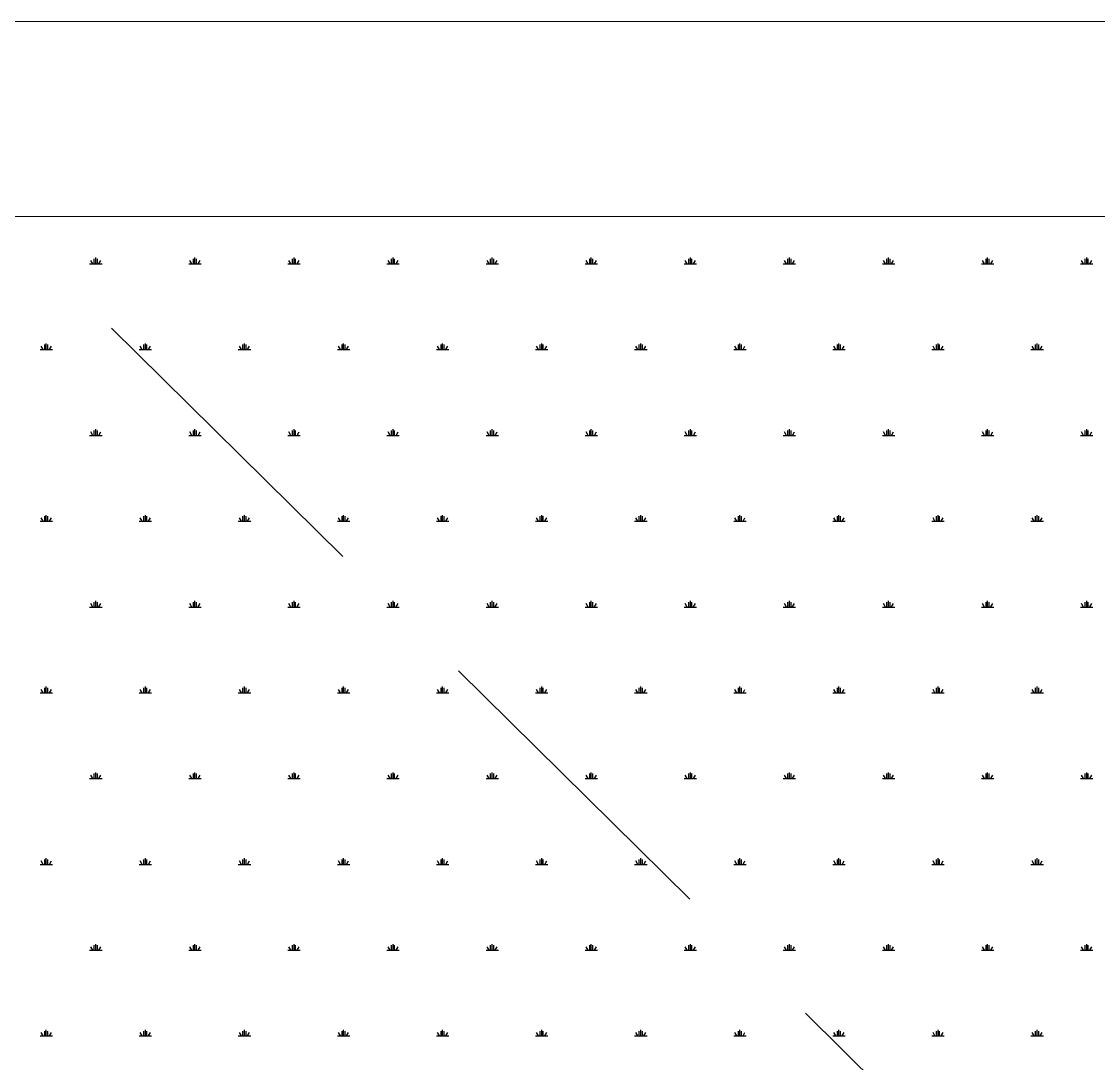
# Model space of a CAD drawing. Header units: millimetres. Extents: x 2999.9 to 3041.9, y 869.6 to 906.3.
# Drawn here: x 3019.287 to 3020.115, y 901.237 to 902.038 of the extents above; entities that cross this region are included whole.
import ezdxf

# ---------------------------------------------------------------- set-up
doc = ezdxf.new("R2010")
doc.units = ezdxf.units.MM
doc.linetypes.add('HIDDEN', pattern=[0.375, 0.25, -0.125])
doc.layers.add('mori', color=166, linetype='Continuous', lineweight=30)

msp = doc.modelspace()

# ---------------------------------------------------------------- linework, layer by layer
at = {"color": 253, "linetype": 'HIDDEN', "lineweight": 0}
msp.add_line((3023.26921, 897.93752), (3019.26921, 901.88817), dxfattribs=at)
at = {"color": 76, "linetype": 'Continuous'}
for p, q in [((3019.34391, 901.85184), (3019.34391, 901.8566)), ((3019.42011, 901.85184), (3019.42011, 901.8566)), ((3019.49631, 901.85184), (3019.49631, 901.8566)), ((3019.57251, 901.85184), (3019.57251, 901.8566)), ((3019.64871, 901.85184), (3019.64871, 901.8566)), ((3019.72491, 901.85184), (3019.72491, 901.8566)), ((3019.80111, 901.85184), (3019.80111, 901.8566)), ((3019.87731, 901.85184), (3019.87731, 901.8566)), ((3019.95351, 901.85184), (3019.95351, 901.8566)), ((3020.02971, 901.85184), (3020.02971, 901.8566)), ((3020.10591, 901.85184), (3020.10591, 901.8566)), ((3019.33915, 901.85184), (3019.34867, 901.85184)), ((3019.34153, 901.85184), (3019.34, 901.85448)), ((3019.34272, 901.85184), (3019.34272, 901.85565)), ((3019.3451, 901.85184), (3019.3451, 901.85565)), ((3019.34629, 901.85184), (3019.34782, 901.85448)), ((3019.41535, 901.85184), (3019.42487, 901.85184)), ((3019.41773, 901.85184), (3019.4162, 901.85448)), ((3019.41892, 901.85184), (3019.41892, 901.85565)), ((3019.4213, 901.85184), (3019.4213, 901.85565)), ((3019.42249, 901.85184), (3019.42402, 901.85448)), ((3019.49155, 901.85184), (3019.50107, 901.85184)), ((3019.49393, 901.85184), (3019.4924, 901.85448)), ((3019.49512, 901.85184), (3019.49512, 901.85565)), ((3019.4975, 901.85184), (3019.4975, 901.85565)), ((3019.49869, 901.85184), (3019.50022, 901.85448)), ((3019.56775, 901.85184), (3019.57727, 901.85184)), ((3019.57013, 901.85184), (3019.5686, 901.85448)), ((3019.57132, 901.85184), (3019.57132, 901.85565)), ((3019.5737, 901.85184), (3019.5737, 901.85565)), ((3019.57489, 901.85184), (3019.57642, 901.85448)), ((3019.64395, 901.85184), (3019.65347, 901.85184)), ((3019.64633, 901.85184), (3019.6448, 901.85448)), ((3019.64752, 901.85184), (3019.64752, 901.85565)), ((3019.6499, 901.85184), (3019.6499, 901.85565)), ((3019.65109, 901.85184), (3019.65262, 901.85448)), ((3019.72015, 901.85184), (3019.72967, 901.85184)), ((3019.72253, 901.85184), (3019.721, 901.85448)), ((3019.72372, 901.85184), (3019.72372, 901.85565)), ((3019.7261, 901.85184), (3019.7261, 901.85565)), ((3019.72729, 901.85184), (3019.72882, 901.85448)), ((3019.79635, 901.85184), (3019.80587, 901.85184)), ((3019.79873, 901.85184), (3019.7972, 901.85448)), ((3019.79992, 901.85184), (3019.79992, 901.85565)), ((3019.8023, 901.85184), (3019.8023, 901.85565)), ((3019.80349, 901.85184), (3019.80502, 901.85448)), ((3019.87255, 901.85184), (3019.88207, 901.85184)), ((3019.87493, 901.85184), (3019.8734, 901.85448)), ((3019.87612, 901.85184), (3019.87612, 901.85565)), ((3019.8785, 901.85184), (3019.8785, 901.85565)), ((3019.87969, 901.85184), (3019.88122, 901.85448)), ((3019.94875, 901.85184), (3019.95827, 901.85184)), ((3019.95113, 901.85184), (3019.9496, 901.85448)), ((3019.95232, 901.85184), (3019.95232, 901.85565)), ((3019.9547, 901.85184), (3019.9547, 901.85565)), ((3019.95589, 901.85184), (3019.95742, 901.85448)), ((3020.02495, 901.85184), (3020.03447, 901.85184)), ((3020.02733, 901.85184), (3020.0258, 901.85448)), ((3020.02852, 901.85184), (3020.02852, 901.85565)), ((3020.0309, 901.85184), (3020.0309, 901.85565)), ((3020.03209, 901.85184), (3020.03362, 901.85448)), ((3020.10115, 901.85184), (3020.11067, 901.85184)), ((3020.10353, 901.85184), (3020.102, 901.85448)), ((3020.10472, 901.85184), (3020.10472, 901.85565)), ((3020.1071, 901.85184), (3020.1071, 901.85565)), ((3020.10829, 901.85184), (3020.10982, 901.85448)), ((3019.30581, 901.78585), (3019.30581, 901.79061)), ((3019.38201, 901.78585), (3019.38201, 901.79061)), ((3019.45821, 901.78585), (3019.45821, 901.79061)), ((3019.53441, 901.78585), (3019.53441, 901.79061)), ((3019.61061, 901.78585), (3019.61061, 901.79061)), ((3019.68681, 901.78585), (3019.68681, 901.79061)), ((3019.76301, 901.78585), (3019.76301, 901.79061)), ((3019.83921, 901.78585), (3019.83921, 901.79061)), ((3019.91541, 901.78585), (3019.91541, 901.79061)), ((3019.99161, 901.78585), (3019.99161, 901.79061)), ((3020.06781, 901.78585), (3020.06781, 901.79061)), ((3019.30105, 901.78585), (3019.31057, 901.78585)), ((3019.30343, 901.78585), (3019.3019, 901.78849)), ((3019.30462, 901.78585), (3019.30462, 901.78966)), ((3019.307, 901.78585), (3019.307, 901.78966)), ((3019.30819, 901.78585), (3019.30972, 901.78849)), ((3019.37725, 901.78585), (3019.38677, 901.78585)), ((3019.37963, 901.78585), (3019.3781, 901.78849)), ((3019.38082, 901.78585), (3019.38082, 901.78966)), ((3019.3832, 901.78585), (3019.3832, 901.78966)), ((3019.38439, 901.78585), (3019.38592, 901.78849)), ((3019.45345, 901.78585), (3019.46297, 901.78585)), ((3019.45583, 901.78585), (3019.4543, 901.78849)), ((3019.45702, 901.78585), (3019.45702, 901.78966)), ((3019.4594, 901.78585), (3019.4594, 901.78966)), ((3019.46059, 901.78585), (3019.46212, 901.78849)), ((3019.52965, 901.78585), (3019.53917, 901.78585)), ((3019.53203, 901.78585), (3019.5305, 901.78849)), ((3019.53322, 901.78585), (3019.53322, 901.78966)), ((3019.5356, 901.78585), (3019.5356, 901.78966)), ((3019.53679, 901.78585), (3019.53832, 901.78849)), ((3019.60585, 901.78585), (3019.61537, 901.78585)), ((3019.60823, 901.78585), (3019.6067, 901.78849)), ((3019.60942, 901.78585), (3019.60942, 901.78966)), ((3019.6118, 901.78585), (3019.6118, 901.78966)), ((3019.61299, 901.78585), (3019.61452, 901.78849)), ((3019.68205, 901.78585), (3019.69157, 901.78585)), ((3019.68443, 901.78585), (3019.6829, 901.78849)), ((3019.68562, 901.78585), (3019.68562, 901.78966)), ((3019.688, 901.78585), (3019.688, 901.78966)), ((3019.68919, 901.78585), (3019.69072, 901.78849)), ((3019.75825, 901.78585), (3019.76777, 901.78585)), ((3019.76063, 901.78585), (3019.7591, 901.78849)), ((3019.76182, 901.78585), (3019.76182, 901.78966)), ((3019.7642, 901.78585), (3019.7642, 901.78966)), ((3019.76539, 901.78585), (3019.76692, 901.78849)), ((3019.83445, 901.78585), (3019.84397, 901.78585)), ((3019.83683, 901.78585), (3019.8353, 901.78849)), ((3019.83802, 901.78585), (3019.83802, 901.78966)), ((3019.8404, 901.78585), (3019.8404, 901.78966)), ((3019.84159, 901.78585), (3019.84312, 901.78849)), ((3019.91065, 901.78585), (3019.92017, 901.78585)), ((3019.91303, 901.78585), (3019.9115, 901.78849)), ((3019.91422, 901.78585), (3019.91422, 901.78966)), ((3019.9166, 901.78585), (3019.9166, 901.78966)), ((3019.91779, 901.78585), (3019.91932, 901.78849)), ((3019.98685, 901.78585), (3019.99637, 901.78585)), ((3019.98923, 901.78585), (3019.9877, 901.78849)), ((3019.99042, 901.78585), (3019.99042, 901.78966)), ((3019.9928, 901.78585), (3019.9928, 901.78966)), ((3019.99399, 901.78585), (3019.99552, 901.78849)), ((3020.06305, 901.78585), (3020.07257, 901.78585)), ((3020.06543, 901.78585), (3020.0639, 901.78849)), ((3020.06662, 901.78585), (3020.06662, 901.78966)), ((3020.069, 901.78585), (3020.069, 901.78966)), ((3020.07019, 901.78585), (3020.07172, 901.78849)), ((3019.34391, 901.71986), (3019.34391, 901.72462)), ((3019.42011, 901.71986), (3019.42011, 901.72462)), ((3019.49631, 901.71986), (3019.49631, 901.72462)), ((3019.57251, 901.71986), (3019.57251, 901.72462)), ((3019.64871, 901.71986), (3019.64871, 901.72462)), ((3019.72491, 901.71986), (3019.72491, 901.72462)), ((3019.80111, 901.71986), (3019.80111, 901.72462)), ((3019.87731, 901.71986), (3019.87731, 901.72462)), ((3019.95351, 901.71986), (3019.95351, 901.72462)), ((3020.02971, 901.71986), (3020.02971, 901.72462)), ((3020.10591, 901.71986), (3020.10591, 901.72462)), ((3019.33915, 901.71986), (3019.34867, 901.71986)), ((3019.34153, 901.71986), (3019.34, 901.7225)), ((3019.34272, 901.71986), (3019.34272, 901.72367)), ((3019.3451, 901.71986), (3019.3451, 901.72367)), ((3019.34629, 901.71986), (3019.34782, 901.7225)), ((3019.41535, 901.71986), (3019.42487, 901.71986)), ((3019.41773, 901.71986), (3019.4162, 901.7225)), ((3019.41892, 901.71986), (3019.41892, 901.72367)), ((3019.4213, 901.71986), (3019.4213, 901.72367)), ((3019.42249, 901.71986), (3019.42402, 901.7225)), ((3019.49155, 901.71986), (3019.50107, 901.71986)), ((3019.49393, 901.71986), (3019.4924, 901.7225)), ((3019.49512, 901.71986), (3019.49512, 901.72367)), ((3019.4975, 901.71986), (3019.4975, 901.72367)), ((3019.49869, 901.71986), (3019.50022, 901.7225)), ((3019.56775, 901.71986), (3019.57727, 901.71986)), ((3019.57013, 901.71986), (3019.5686, 901.7225)), ((3019.57132, 901.71986), (3019.57132, 901.72367)), ((3019.5737, 901.71986), (3019.5737, 901.72367)), ((3019.57489, 901.71986), (3019.57642, 901.7225)), ((3019.64395, 901.71986), (3019.65347, 901.71986)), ((3019.64633, 901.71986), (3019.6448, 901.7225)), ((3019.64752, 901.71986), (3019.64752, 901.72367)), ((3019.6499, 901.71986), (3019.6499, 901.72367)), ((3019.65109, 901.71986), (3019.65262, 901.7225)), ((3019.72015, 901.71986), (3019.72967, 901.71986)), ((3019.72253, 901.71986), (3019.721, 901.7225)), ((3019.72372, 901.71986), (3019.72372, 901.72367)), ((3019.7261, 901.71986), (3019.7261, 901.72367)), ((3019.72729, 901.71986), (3019.72882, 901.7225)), ((3019.79635, 901.71986), (3019.80587, 901.71986)), ((3019.79873, 901.71986), (3019.7972, 901.7225)), ((3019.79992, 901.71986), (3019.79992, 901.72367)), ((3019.8023, 901.71986), (3019.8023, 901.72367)), ((3019.80349, 901.71986), (3019.80502, 901.7225)), ((3019.87255, 901.71986), (3019.88207, 901.71986)), ((3019.87493, 901.71986), (3019.8734, 901.7225)), ((3019.87612, 901.71986), (3019.87612, 901.72367)), ((3019.8785, 901.71986), (3019.8785, 901.72367)), ((3019.87969, 901.71986), (3019.88122, 901.7225)), ((3019.94875, 901.71986), (3019.95827, 901.71986)), ((3019.95113, 901.71986), (3019.9496, 901.7225)), ((3019.95232, 901.71986), (3019.95232, 901.72367)), ((3019.9547, 901.71986), (3019.9547, 901.72367)), ((3019.95589, 901.71986), (3019.95742, 901.7225)), ((3020.02495, 901.71986), (3020.03447, 901.71986)), ((3020.02733, 901.71986), (3020.0258, 901.7225)), ((3020.02852, 901.71986), (3020.02852, 901.72367)), ((3020.0309, 901.71986), (3020.0309, 901.72367)), ((3020.03209, 901.71986), (3020.03362, 901.7225)), ((3020.10115, 901.71986), (3020.11067, 901.71986)), ((3020.10353, 901.71986), (3020.102, 901.7225)), ((3020.10472, 901.71986), (3020.10472, 901.72367)), ((3020.1071, 901.71986), (3020.1071, 901.72367)), ((3020.10829, 901.71986), (3020.10982, 901.7225)), ((3019.30462, 901.65387), (3019.30462, 901.65768)), ((3019.30581, 901.65387), (3019.30581, 901.65863)), ((3019.307, 901.65387), (3019.307, 901.65768)), ((3019.38082, 901.65387), (3019.38082, 901.65768)), ((3019.38201, 901.65387), (3019.38201, 901.65863)), ((3019.3832, 901.65387), (3019.3832, 901.65768)), ((3019.45702, 901.65387), (3019.45702, 901.65768)), ((3019.45821, 901.65387), (3019.45821, 901.65863)), ((3019.4594, 901.65387), (3019.4594, 901.65768)), ((3019.53322, 901.65387), (3019.53322, 901.65768)), ((3019.53441, 901.65387), (3019.53441, 901.65863)), ((3019.5356, 901.65387), (3019.5356, 901.65768)), ((3019.60942, 901.65387), (3019.60942, 901.65768)), ((3019.61061, 901.65387), (3019.61061, 901.65863)), ((3019.6118, 901.65387), (3019.6118, 901.65768)), ((3019.68562, 901.65387), (3019.68562, 901.65768)), ((3019.68681, 901.65387), (3019.68681, 901.65863)), ((3019.688, 901.65387), (3019.688, 901.65768)), ((3019.76182, 901.65387), (3019.76182, 901.65768)), ((3019.76301, 901.65387), (3019.76301, 901.65863)), ((3019.7642, 901.65387), (3019.7642, 901.65768)), ((3019.83802, 901.65387), (3019.83802, 901.65768)), ((3019.83921, 901.65387), (3019.83921, 901.65863)), ((3019.8404, 901.65387), (3019.8404, 901.65768)), ((3019.91422, 901.65387), (3019.91422, 901.65768)), ((3019.91541, 901.65387), (3019.91541, 901.65863)), ((3019.9166, 901.65387), (3019.9166, 901.65768)), ((3019.99042, 901.65387), (3019.99042, 901.65768)), ((3019.99161, 901.65387), (3019.99161, 901.65863)), ((3019.9928, 901.65387), (3019.9928, 901.65768)), ((3020.06662, 901.65387), (3020.06662, 901.65768)), ((3020.06781, 901.65387), (3020.06781, 901.65863)), ((3020.069, 901.65387), (3020.069, 901.65768)), ((3019.30105, 901.65387), (3019.31057, 901.65387)), ((3019.30343, 901.65387), (3019.3019, 901.65651)), ((3019.30819, 901.65387), (3019.30972, 901.65651)), ((3019.37725, 901.65387), (3019.38677, 901.65387)), ((3019.37963, 901.65387), (3019.3781, 901.65651)), ((3019.38439, 901.65387), (3019.38592, 901.65651)), ((3019.45345, 901.65387), (3019.46297, 901.65387)), ((3019.45583, 901.65387), (3019.4543, 901.65651)), ((3019.46059, 901.65387), (3019.46212, 901.65651)), ((3019.52965, 901.65387), (3019.53917, 901.65387)), ((3019.53203, 901.65387), (3019.5305, 901.65651)), ((3019.53679, 901.65387), (3019.53832, 901.65651)), ((3019.60585, 901.65387), (3019.61537, 901.65387)), ((3019.60823, 901.65387), (3019.6067, 901.65651)), ((3019.61299, 901.65387), (3019.61452, 901.65651)), ((3019.68205, 901.65387), (3019.69157, 901.65387)), ((3019.68443, 901.65387), (3019.6829, 901.65651)), ((3019.68919, 901.65387), (3019.69072, 901.65651)), ((3019.75825, 901.65387), (3019.76777, 901.65387)), ((3019.76063, 901.65387), (3019.7591, 901.65651)), ((3019.76539, 901.65387), (3019.76692, 901.65651)), ((3019.83445, 901.65387), (3019.84397, 901.65387)), ((3019.83683, 901.65387), (3019.8353, 901.65651)), ((3019.84159, 901.65387), (3019.84312, 901.65651)), ((3019.91065, 901.65387), (3019.92017, 901.65387)), ((3019.91303, 901.65387), (3019.9115, 901.65651)), ((3019.91779, 901.65387), (3019.91932, 901.65651)), ((3019.98685, 901.65387), (3019.99637, 901.65387)), ((3019.98923, 901.65387), (3019.9877, 901.65651)), ((3019.99399, 901.65387), (3019.99552, 901.65651)), ((3020.06305, 901.65387), (3020.07257, 901.65387)), ((3020.06543, 901.65387), (3020.0639, 901.65651)), ((3020.07019, 901.65387), (3020.07172, 901.65651)), ((3019.34272, 901.58787), (3019.34272, 901.59168)), ((3019.34391, 901.58787), (3019.34391, 901.59264)), ((3019.3451, 901.58787), (3019.3451, 901.59168)), ((3019.41892, 901.58787), (3019.41892, 901.59168)), ((3019.42011, 901.58787), (3019.42011, 901.59264)), ((3019.4213, 901.58787), (3019.4213, 901.59168)), ((3019.49512, 901.58787), (3019.49512, 901.59168)), ((3019.49631, 901.58787), (3019.49631, 901.59264)), ((3019.4975, 901.58787), (3019.4975, 901.59168)), ((3019.57132, 901.58979), (3019.57132, 901.59168)), ((3019.57251, 901.58861), (3019.57251, 901.59264)), ((3019.5737, 901.58787), (3019.5737, 901.59168)), ((3019.64752, 901.58787), (3019.64752, 901.59168)), ((3019.64871, 901.58787), (3019.64871, 901.59264)), ((3019.6499, 901.58787), (3019.6499, 901.59168)), ((3019.72372, 901.58787), (3019.72372, 901.59168)), ((3019.72491, 901.58787), (3019.72491, 901.59264)), ((3019.7261, 901.58787), (3019.7261, 901.59168)), ((3019.79992, 901.58787), (3019.79992, 901.59168)), ((3019.80111, 901.58787), (3019.80111, 901.59264)), ((3019.8023, 901.58787), (3019.8023, 901.59168)), ((3019.87612, 901.58787), (3019.87612, 901.59168)), ((3019.87731, 901.58787), (3019.87731, 901.59264)), ((3019.8785, 901.58787), (3019.8785, 901.59168)), ((3019.95232, 901.58787), (3019.95232, 901.59168)), ((3019.95351, 901.58787), (3019.95351, 901.59264)), ((3019.9547, 901.58787), (3019.9547, 901.59168)), ((3020.02852, 901.58787), (3020.02852, 901.59168)), ((3020.02971, 901.58787), (3020.02971, 901.59264)), ((3020.0309, 901.58787), (3020.0309, 901.59168)), ((3020.10472, 901.58787), (3020.10472, 901.59168)), ((3020.10591, 901.58787), (3020.10591, 901.59264)), ((3020.1071, 901.58787), (3020.1071, 901.59168)), ((3019.33915, 901.58787), (3019.34867, 901.58787)), ((3019.34153, 901.58787), (3019.34, 901.59051)), ((3019.34629, 901.58788), (3019.34782, 901.59052)), ((3019.41535, 901.58787), (3019.42487, 901.58787)), ((3019.41773, 901.58787), (3019.4162, 901.59051)), ((3019.42249, 901.58788), (3019.42402, 901.59052)), ((3019.49155, 901.58787), (3019.50107, 901.58787)), ((3019.49393, 901.58787), (3019.4924, 901.59051)), ((3019.49869, 901.58788), (3019.50022, 901.59052)), ((3019.56775, 901.58787), (3019.57326, 901.58787)), ((3019.57013, 901.58787), (3019.5686, 901.59051)), ((3019.57132, 901.58787), (3019.57132, 901.58979)), ((3019.57251, 901.58787), (3019.57251, 901.58861)), ((3019.57326, 901.58787), (3019.57727, 901.58787)), ((3019.57489, 901.58788), (3019.57642, 901.59052)), ((3019.64395, 901.58787), (3019.65347, 901.58787)), ((3019.64633, 901.58787), (3019.6448, 901.59051)), ((3019.65109, 901.58788), (3019.65262, 901.59052)), ((3019.72015, 901.58787), (3019.72967, 901.58787)), ((3019.72253, 901.58787), (3019.721, 901.59051)), ((3019.72729, 901.58788), (3019.72882, 901.59052)), ((3019.79635, 901.58787), (3019.80587, 901.58787)), ((3019.79873, 901.58787), (3019.7972, 901.59051)), ((3019.80349, 901.58788), (3019.80502, 901.59052)), ((3019.87255, 901.58787), (3019.88207, 901.58787)), ((3019.87493, 901.58787), (3019.8734, 901.59051)), ((3019.87969, 901.58788), (3019.88122, 901.59052)), ((3019.94875, 901.58787), (3019.95827, 901.58787)), ((3019.95113, 901.58787), (3019.9496, 901.59051)), ((3019.95589, 901.58788), (3019.95742, 901.59052)), ((3020.02495, 901.58787), (3020.03447, 901.58787)), ((3020.02733, 901.58787), (3020.0258, 901.59051)), ((3020.03209, 901.58788), (3020.03362, 901.59052)), ((3020.10115, 901.58787), (3020.11067, 901.58787)), ((3020.10353, 901.58787), (3020.102, 901.59051)), ((3020.10829, 901.58788), (3020.10982, 901.59052)), ((3019.30462, 901.52188), (3019.30462, 901.52569)), ((3019.30581, 901.52188), (3019.30581, 901.52665)), ((3019.307, 901.52188), (3019.307, 901.52569)), ((3019.38082, 901.52188), (3019.38082, 901.52569)), ((3019.38201, 901.52188), (3019.38201, 901.52665)), ((3019.3832, 901.52188), (3019.3832, 901.52569)), ((3019.45702, 901.52188), (3019.45702, 901.52569)), ((3019.45821, 901.52188), (3019.45821, 901.52665)), ((3019.4594, 901.52188), (3019.4594, 901.52569)), ((3019.53322, 901.52188), (3019.53322, 901.52569)), ((3019.53441, 901.52188), (3019.53441, 901.52665)), ((3019.5356, 901.52188), (3019.5356, 901.52569)), ((3019.60942, 901.52188), (3019.60942, 901.52569)), ((3019.61061, 901.52188), (3019.61061, 901.52665)), ((3019.6118, 901.52188), (3019.6118, 901.52569)), ((3019.68562, 901.52188), (3019.68562, 901.52569)), ((3019.68681, 901.52188), (3019.68681, 901.52665)), ((3019.688, 901.52188), (3019.688, 901.52569)), ((3019.76182, 901.52188), (3019.76182, 901.52569)), ((3019.76301, 901.52188), (3019.76301, 901.52665)), ((3019.7642, 901.52188), (3019.7642, 901.52569)), ((3019.83802, 901.52188), (3019.83802, 901.52569)), ((3019.83921, 901.52188), (3019.83921, 901.52665)), ((3019.8404, 901.52188), (3019.8404, 901.52569)), ((3019.91422, 901.52188), (3019.91422, 901.52569)), ((3019.91541, 901.52188), (3019.91541, 901.52665)), ((3019.9166, 901.52188), (3019.9166, 901.52569)), ((3019.99042, 901.52188), (3019.99042, 901.52569)), ((3019.99161, 901.52188), (3019.99161, 901.52665)), ((3019.9928, 901.52188), (3019.9928, 901.52569)), ((3020.06662, 901.52188), (3020.06662, 901.52569)), ((3020.06781, 901.52188), (3020.06781, 901.52665)), ((3020.069, 901.52188), (3020.069, 901.52569)), ((3019.30105, 901.52188), (3019.31057, 901.52188)), ((3019.30343, 901.52188), (3019.3019, 901.52452)), ((3019.30819, 901.52189), (3019.30972, 901.52452)), ((3019.37725, 901.52188), (3019.38677, 901.52188)), ((3019.37963, 901.52188), (3019.3781, 901.52452)), ((3019.38439, 901.52189), (3019.38592, 901.52452)), ((3019.45345, 901.52188), (3019.46297, 901.52188)), ((3019.45583, 901.52188), (3019.4543, 901.52452)), ((3019.46059, 901.52189), (3019.46212, 901.52452)), ((3019.52965, 901.52188), (3019.53917, 901.52188)), ((3019.53203, 901.52188), (3019.5305, 901.52452)), ((3019.53679, 901.52189), (3019.53832, 901.52452)), ((3019.60585, 901.52188), (3019.61537, 901.52188)), ((3019.60823, 901.52188), (3019.6067, 901.52452)), ((3019.61299, 901.52189), (3019.61452, 901.52452)), ((3019.68205, 901.52188), (3019.69157, 901.52188)), ((3019.68443, 901.52188), (3019.6829, 901.52452)), ((3019.68919, 901.52189), (3019.69072, 901.52452)), ((3019.75825, 901.52188), (3019.76777, 901.52188)), ((3019.76063, 901.52188), (3019.7591, 901.52452)), ((3019.76539, 901.52189), (3019.76692, 901.52452)), ((3019.83445, 901.52188), (3019.84397, 901.52188)), ((3019.83683, 901.52188), (3019.8353, 901.52452)), ((3019.84159, 901.52189), (3019.84312, 901.52452)), ((3019.91065, 901.52188), (3019.92017, 901.52188)), ((3019.91303, 901.52188), (3019.9115, 901.52452)), ((3019.91779, 901.52189), (3019.91932, 901.52452)), ((3019.98685, 901.52188), (3019.99637, 901.52188)), ((3019.98923, 901.52188), (3019.9877, 901.52452)), ((3019.99399, 901.52189), (3019.99552, 901.52452)), ((3020.06305, 901.52188), (3020.07257, 901.52188)), ((3020.06543, 901.52188), (3020.0639, 901.52452)), ((3020.07019, 901.52189), (3020.07172, 901.52452)), ((3019.34272, 901.45589), (3019.34272, 901.4597)), ((3019.34391, 901.45589), (3019.34391, 901.46065)), ((3019.3451, 901.45589), (3019.3451, 901.4597)), ((3019.41892, 901.45589), (3019.41892, 901.4597)), ((3019.42011, 901.45589), (3019.42011, 901.46065)), ((3019.4213, 901.45589), (3019.4213, 901.4597)), ((3019.49512, 901.45589), (3019.49512, 901.4597)), ((3019.49631, 901.45589), (3019.49631, 901.46065)), ((3019.4975, 901.45589), (3019.4975, 901.4597)), ((3019.57132, 901.45589), (3019.57132, 901.4597)), ((3019.57251, 901.45589), (3019.57251, 901.46065)), ((3019.5737, 901.45589), (3019.5737, 901.4597)), ((3019.64752, 901.45589), (3019.64752, 901.4597)), ((3019.64871, 901.45589), (3019.64871, 901.46065)), ((3019.6499, 901.45589), (3019.6499, 901.4597)), ((3019.72372, 901.45589), (3019.72372, 901.4597)), ((3019.72491, 901.45589), (3019.72491, 901.46065)), ((3019.7261, 901.45589), (3019.7261, 901.4597)), ((3019.79992, 901.45589), (3019.79992, 901.4597)), ((3019.80111, 901.45589), (3019.80111, 901.46065)), ((3019.8023, 901.45589), (3019.8023, 901.4597)), ((3019.87612, 901.45589), (3019.87612, 901.4597)), ((3019.87731, 901.45589), (3019.87731, 901.46065)), ((3019.8785, 901.45589), (3019.8785, 901.4597)), ((3019.95232, 901.45589), (3019.95232, 901.4597)), ((3019.95351, 901.45589), (3019.95351, 901.46065)), ((3019.9547, 901.45589), (3019.9547, 901.4597)), ((3020.02852, 901.45589), (3020.02852, 901.4597)), ((3020.02971, 901.45589), (3020.02971, 901.46065)), ((3020.0309, 901.45589), (3020.0309, 901.4597)), ((3020.10472, 901.45589), (3020.10472, 901.4597)), ((3020.10591, 901.45589), (3020.10591, 901.46065)), ((3020.1071, 901.45589), (3020.1071, 901.4597)), ((3019.33915, 901.45589), (3019.34867, 901.45589)), ((3019.34153, 901.45589), (3019.34, 901.45853)), ((3019.34629, 901.45589), (3019.34782, 901.45853)), ((3019.41535, 901.45589), (3019.42487, 901.45589)), ((3019.41773, 901.45589), (3019.4162, 901.45853)), ((3019.42249, 901.45589), (3019.42402, 901.45853)), ((3019.49155, 901.45589), (3019.50107, 901.45589)), ((3019.49393, 901.45589), (3019.4924, 901.45853)), ((3019.49869, 901.45589), (3019.50022, 901.45853)), ((3019.56775, 901.45589), (3019.57727, 901.45589)), ((3019.57013, 901.45589), (3019.5686, 901.45853)), ((3019.57489, 901.45589), (3019.57642, 901.45853)), ((3019.64395, 901.45589), (3019.65347, 901.45589)), ((3019.64633, 901.45589), (3019.6448, 901.45853)), ((3019.65109, 901.45589), (3019.65262, 901.45853)), ((3019.72015, 901.45589), (3019.72967, 901.45589)), ((3019.72253, 901.45589), (3019.721, 901.45853)), ((3019.72729, 901.45589), (3019.72882, 901.45853)), ((3019.79635, 901.45589), (3019.80587, 901.45589)), ((3019.79873, 901.45589), (3019.7972, 901.45853)), ((3019.80349, 901.45589), (3019.80502, 901.45853)), ((3019.87255, 901.45589), (3019.88207, 901.45589)), ((3019.87493, 901.45589), (3019.8734, 901.45853)), ((3019.87969, 901.45589), (3019.88122, 901.45853)), ((3019.94875, 901.45589), (3019.95827, 901.45589)), ((3019.95113, 901.45589), (3019.9496, 901.45853)), ((3019.95589, 901.45589), (3019.95742, 901.45853)), ((3020.02495, 901.45589), (3020.03447, 901.45589)), ((3020.02733, 901.45589), (3020.0258, 901.45853)), ((3020.03209, 901.45589), (3020.03362, 901.45853)), ((3020.10115, 901.45589), (3020.11067, 901.45589)), ((3020.10353, 901.45589), (3020.102, 901.45853)), ((3020.10829, 901.45589), (3020.10982, 901.45853)), ((3019.30462, 901.3899), (3019.30462, 901.39371)), ((3019.30581, 901.3899), (3019.30581, 901.39466)), ((3019.307, 901.3899), (3019.307, 901.39371)), ((3019.38082, 901.3899), (3019.38082, 901.39371)), ((3019.38201, 901.3899), (3019.38201, 901.39466)), ((3019.3832, 901.3899), (3019.3832, 901.39371)), ((3019.45702, 901.3899), (3019.45702, 901.39371)), ((3019.45821, 901.3899), (3019.45821, 901.39466)), ((3019.4594, 901.3899), (3019.4594, 901.39371)), ((3019.53322, 901.3899), (3019.53322, 901.39371)), ((3019.53441, 901.3899), (3019.53441, 901.39466)), ((3019.5356, 901.3899), (3019.5356, 901.39371)), ((3019.60942, 901.3899), (3019.60942, 901.39371)), ((3019.61061, 901.3899), (3019.61061, 901.39466)), ((3019.6118, 901.3899), (3019.6118, 901.39371)), ((3019.68562, 901.3899), (3019.68562, 901.39371)), ((3019.68681, 901.3899), (3019.68681, 901.39466)), ((3019.688, 901.3899), (3019.688, 901.39371)), ((3019.76182, 901.3899), (3019.76182, 901.39371)), ((3019.76301, 901.3899), (3019.76301, 901.39466)), ((3019.7642, 901.3899), (3019.7642, 901.39371)), ((3019.83802, 901.3899), (3019.83802, 901.39371)), ((3019.83921, 901.3899), (3019.83921, 901.39466)), ((3019.8404, 901.3899), (3019.8404, 901.39371)), ((3019.91422, 901.3899), (3019.91422, 901.39371)), ((3019.91541, 901.3899), (3019.91541, 901.39466)), ((3019.9166, 901.3899), (3019.9166, 901.39371)), ((3019.99042, 901.3899), (3019.99042, 901.39371)), ((3019.99161, 901.3899), (3019.99161, 901.39466)), ((3019.9928, 901.3899), (3019.9928, 901.39371)), ((3020.06662, 901.3899), (3020.06662, 901.39371)), ((3020.06781, 901.3899), (3020.06781, 901.39466)), ((3020.069, 901.3899), (3020.069, 901.39371)), ((3019.30105, 901.3899), (3019.31057, 901.3899)), ((3019.30343, 901.3899), (3019.3019, 901.39254)), ((3019.30819, 901.3899), (3019.30972, 901.39254)), ((3019.37725, 901.3899), (3019.38677, 901.3899)), ((3019.37963, 901.3899), (3019.3781, 901.39254)), ((3019.38439, 901.3899), (3019.38592, 901.39254)), ((3019.45345, 901.3899), (3019.46297, 901.3899)), ((3019.45583, 901.3899), (3019.4543, 901.39254)), ((3019.46059, 901.3899), (3019.46212, 901.39254)), ((3019.52965, 901.3899), (3019.53917, 901.3899)), ((3019.53203, 901.3899), (3019.5305, 901.39254)), ((3019.53679, 901.3899), (3019.53832, 901.39254)), ((3019.60585, 901.3899), (3019.61537, 901.3899)), ((3019.60823, 901.3899), (3019.6067, 901.39254)), ((3019.61299, 901.3899), (3019.61452, 901.39254)), ((3019.68205, 901.3899), (3019.69157, 901.3899)), ((3019.68443, 901.3899), (3019.6829, 901.39254)), ((3019.68919, 901.3899), (3019.69072, 901.39254)), ((3019.75825, 901.3899), (3019.76777, 901.3899)), ((3019.76063, 901.3899), (3019.7591, 901.39254)), ((3019.76539, 901.3899), (3019.76692, 901.39254)), ((3019.83445, 901.3899), (3019.84397, 901.3899)), ((3019.83683, 901.3899), (3019.8353, 901.39254)), ((3019.84159, 901.3899), (3019.84312, 901.39254)), ((3019.91065, 901.3899), (3019.92017, 901.3899)), ((3019.91303, 901.3899), (3019.9115, 901.39254)), ((3019.91779, 901.3899), (3019.91932, 901.39254)), ((3019.98685, 901.3899), (3019.99637, 901.3899)), ((3019.98923, 901.3899), (3019.9877, 901.39254)), ((3019.99399, 901.3899), (3019.99552, 901.39254)), ((3020.06305, 901.3899), (3020.07257, 901.3899)), ((3020.06543, 901.3899), (3020.0639, 901.39254)), ((3020.07019, 901.3899), (3020.07172, 901.39254)), ((3019.34153, 901.32391), (3019.34, 901.32655)), ((3019.34272, 901.32391), (3019.34272, 901.32772)), ((3019.34391, 901.32391), (3019.34391, 901.32867)), ((3019.3451, 901.32391), (3019.3451, 901.32772)), ((3019.34629, 901.32391), (3019.34782, 901.32655)), ((3019.41773, 901.32391), (3019.4162, 901.32655)), ((3019.41892, 901.32391), (3019.41892, 901.32772)), ((3019.42011, 901.32391), (3019.42011, 901.32867)), ((3019.4213, 901.32391), (3019.4213, 901.32772)), ((3019.42249, 901.32391), (3019.42402, 901.32655)), ((3019.49393, 901.32391), (3019.4924, 901.32655)), ((3019.49512, 901.32391), (3019.49512, 901.32772)), ((3019.49631, 901.32391), (3019.49631, 901.32867)), ((3019.4975, 901.32391), (3019.4975, 901.32772)), ((3019.49869, 901.32391), (3019.50022, 901.32655)), ((3019.57013, 901.32391), (3019.5686, 901.32655)), ((3019.57132, 901.32391), (3019.57132, 901.32772)), ((3019.57251, 901.32391), (3019.57251, 901.32867)), ((3019.5737, 901.32391), (3019.5737, 901.32772)), ((3019.57489, 901.32391), (3019.57642, 901.32655)), ((3019.64633, 901.32391), (3019.6448, 901.32655)), ((3019.64752, 901.32391), (3019.64752, 901.32772)), ((3019.64871, 901.32391), (3019.64871, 901.32867)), ((3019.6499, 901.32391), (3019.6499, 901.32772)), ((3019.65109, 901.32391), (3019.65262, 901.32655)), ((3019.72253, 901.32391), (3019.721, 901.32655)), ((3019.72372, 901.32391), (3019.72372, 901.32772)), ((3019.72491, 901.32391), (3019.72491, 901.32867)), ((3019.7261, 901.32391), (3019.7261, 901.32772)), ((3019.72729, 901.32391), (3019.72882, 901.32655)), ((3019.79873, 901.32391), (3019.7972, 901.32655)), ((3019.79992, 901.32391), (3019.79992, 901.32772)), ((3019.80111, 901.32391), (3019.80111, 901.32867)), ((3019.8023, 901.32391), (3019.8023, 901.32772)), ((3019.80349, 901.32391), (3019.80502, 901.32655)), ((3019.87493, 901.32391), (3019.8734, 901.32655)), ((3019.87612, 901.32391), (3019.87612, 901.32772)), ((3019.87731, 901.32391), (3019.87731, 901.32867)), ((3019.8785, 901.32391), (3019.8785, 901.32772)), ((3019.87969, 901.32391), (3019.88122, 901.32655)), ((3019.95113, 901.32391), (3019.9496, 901.32655)), ((3019.95232, 901.32391), (3019.95232, 901.32772)), ((3019.95351, 901.32391), (3019.95351, 901.32867)), ((3019.9547, 901.32391), (3019.9547, 901.32772)), ((3019.95589, 901.32391), (3019.95742, 901.32655)), ((3020.02733, 901.32391), (3020.0258, 901.32655)), ((3020.02852, 901.32391), (3020.02852, 901.32772)), ((3020.02971, 901.32391), (3020.02971, 901.32867)), ((3020.0309, 901.32391), (3020.0309, 901.32772)), ((3020.03209, 901.32391), (3020.03362, 901.32655)), ((3020.10353, 901.32391), (3020.102, 901.32655)), ((3020.10472, 901.32391), (3020.10472, 901.32772)), ((3020.10591, 901.32391), (3020.10591, 901.32867)), ((3020.1071, 901.32391), (3020.1071, 901.32772)), ((3020.10829, 901.32391), (3020.10982, 901.32655)), ((3019.33915, 901.32391), (3019.34867, 901.32391)), ((3019.41535, 901.32391), (3019.42487, 901.32391)), ((3019.49155, 901.32391), (3019.50107, 901.32391)), ((3019.56775, 901.32391), (3019.57727, 901.32391)), ((3019.64395, 901.32391), (3019.65347, 901.32391)), ((3019.72015, 901.32391), (3019.72967, 901.32391)), ((3019.79635, 901.32391), (3019.80587, 901.32391)), ((3019.87255, 901.32391), (3019.88207, 901.32391)), ((3019.94875, 901.32391), (3019.95827, 901.32391)), ((3020.02495, 901.32391), (3020.03447, 901.32391)), ((3020.10115, 901.32391), (3020.11067, 901.32391)), ((3019.30343, 901.25792), (3019.3019, 901.26056)), ((3019.30462, 901.25792), (3019.30462, 901.26173)), ((3019.30581, 901.25792), (3019.30581, 901.26268)), ((3019.307, 901.25792), (3019.307, 901.26173)), ((3019.30819, 901.25792), (3019.30972, 901.26056)), ((3019.37963, 901.25792), (3019.3781, 901.26056)), ((3019.38082, 901.25792), (3019.38082, 901.26173)), ((3019.38201, 901.25792), (3019.38201, 901.26268)), ((3019.3832, 901.25792), (3019.3832, 901.26173)), ((3019.38439, 901.25792), (3019.38592, 901.26056)), ((3019.45583, 901.25792), (3019.4543, 901.26056)), ((3019.45702, 901.25792), (3019.45702, 901.26173)), ((3019.45821, 901.25792), (3019.45821, 901.26268)), ((3019.4594, 901.25792), (3019.4594, 901.26173)), ((3019.46059, 901.25792), (3019.46212, 901.26056)), ((3019.53203, 901.25792), (3019.5305, 901.26056)), ((3019.53322, 901.25792), (3019.53322, 901.26173)), ((3019.53441, 901.25792), (3019.53441, 901.26268)), ((3019.5356, 901.25792), (3019.5356, 901.26173)), ((3019.53679, 901.25792), (3019.53832, 901.26056)), ((3019.60823, 901.25792), (3019.6067, 901.26056)), ((3019.60942, 901.25792), (3019.60942, 901.26173)), ((3019.61061, 901.25792), (3019.61061, 901.26268)), ((3019.6118, 901.25792), (3019.6118, 901.26173)), ((3019.61299, 901.25792), (3019.61452, 901.26056)), ((3019.68443, 901.25792), (3019.6829, 901.26056)), ((3019.68562, 901.25792), (3019.68562, 901.26173)), ((3019.68681, 901.25792), (3019.68681, 901.26268)), ((3019.688, 901.25792), (3019.688, 901.26173)), ((3019.68919, 901.25792), (3019.69072, 901.26056)), ((3019.76063, 901.25792), (3019.7591, 901.26056)), ((3019.76182, 901.25792), (3019.76182, 901.26173)), ((3019.76301, 901.25792), (3019.76301, 901.26268)), ((3019.7642, 901.25792), (3019.7642, 901.26173)), ((3019.76539, 901.25792), (3019.76692, 901.26056)), ((3019.83683, 901.25792), (3019.8353, 901.26056)), ((3019.83802, 901.25792), (3019.83802, 901.26173)), ((3019.83921, 901.25792), (3019.83921, 901.26268)), ((3019.8404, 901.25792), (3019.8404, 901.26173)), ((3019.84159, 901.25792), (3019.84312, 901.26056)), ((3019.91303, 901.25792), (3019.9115, 901.26056)), ((3019.91422, 901.25792), (3019.91422, 901.26173)), ((3019.91541, 901.25792), (3019.91541, 901.26268)), ((3019.9166, 901.25792), (3019.9166, 901.26173)), ((3019.91779, 901.25792), (3019.91932, 901.26056)), ((3019.98923, 901.25792), (3019.9877, 901.26056)), ((3019.99042, 901.25792), (3019.99042, 901.26173)), ((3019.99161, 901.25792), (3019.99161, 901.26268)), ((3019.9928, 901.25792), (3019.9928, 901.26173)), ((3019.99399, 901.25792), (3019.99552, 901.26056)), ((3020.06543, 901.25792), (3020.0639, 901.26056)), ((3020.06662, 901.25792), (3020.06662, 901.26173)), ((3020.06781, 901.25792), (3020.06781, 901.26268)), ((3020.069, 901.25792), (3020.069, 901.26173)), ((3020.07019, 901.25792), (3020.07172, 901.26056)), ((3019.30105, 901.25792), (3019.31057, 901.25792)), ((3019.37725, 901.25792), (3019.38677, 901.25792)), ((3019.45345, 901.25792), (3019.46297, 901.25792)), ((3019.52965, 901.25792), (3019.53917, 901.25792)), ((3019.60585, 901.25792), (3019.61537, 901.25792)), ((3019.68205, 901.25792), (3019.69157, 901.25792)), ((3019.75825, 901.25792), (3019.76777, 901.25792)), ((3019.83445, 901.25792), (3019.84397, 901.25792)), ((3019.91065, 901.25792), (3019.92017, 901.25792)), ((3019.98685, 901.25792), (3019.99637, 901.25792)), ((3020.06305, 901.25792), (3020.07257, 901.25792))]:
    msp.add_line(p, q, dxfattribs=at)
at = {"layer": 'mori', "color": 152, "lineweight": 20}
for p, q in [((3003.81921, 902.03817), (3038.71921, 902.03817)), ((3023.26921, 901.88817), (3019.26921, 901.88817))]:
    msp.add_line(p, q, dxfattribs=at)

doc.saveas('drawing.dxf')
